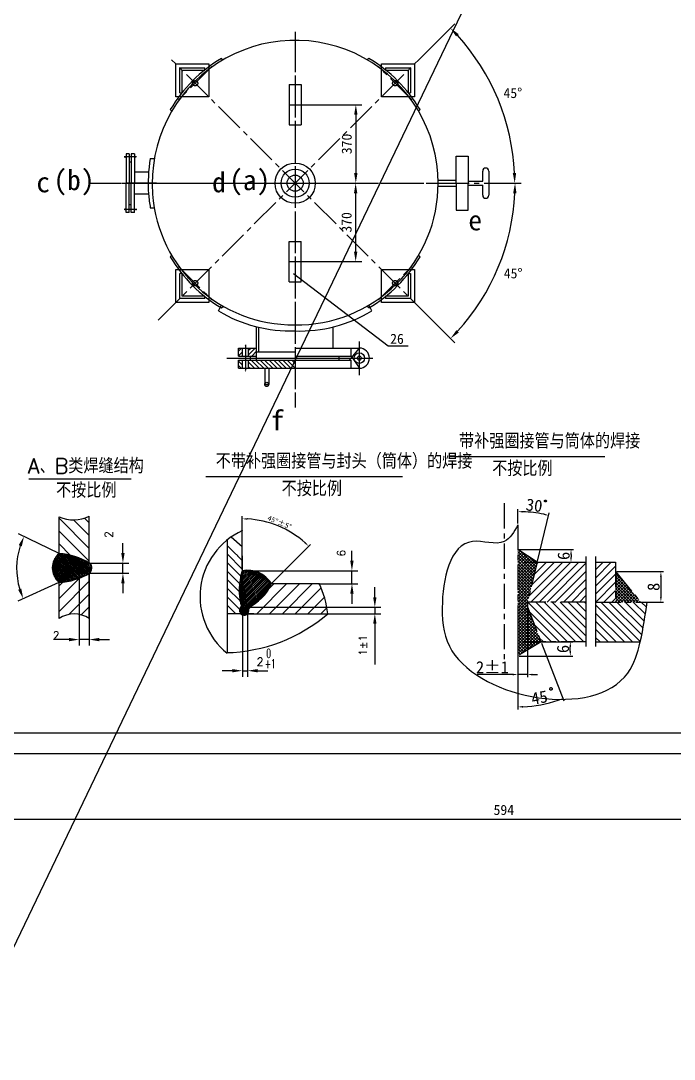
# Model space of a CAD drawing. Extents: x 8550 to 10310, y 662 to 1847.
# Drawn here: x 8917 to 9242, y 662 to 1178 of the extents above; entities that cross this region are included whole.
import ezdxf

# ---------------------------------------------------------------- set-up
doc = ezdxf.new("R2010")
doc.units = 0
doc.header["$LTSCALE"] = 10
doc.header["$MEASUREMENT"] = 0
for name, pattern in [('ACAD_ISO04W100', [30, 24, -3, 0, -3]), ('CENTER', [2, 1.25, -0.25, 0.25, -0.25]), ('CENTER2', [1.125, 0.75, -0.125, 0.125, -0.125]), ('CENTERX2', [101.6, 63.5, -12.7, 12.7, -12.7])]:
    doc.linetypes.add(name, pattern=pattern)
doc.layers.get('0').update_dxf_attribs({"color": 1, "linetype": 'CENTER'})
doc.layers.get('DEFPOINTS').update_dxf_attribs({"linetype": 'CONTINUOUS'})
for name, color, linetype in [('1', 2, 'CONTINUOUS'), ('2', 7, 'CONTINUOUS'), ('点划线', 7, 'ACAD_ISO04W100')]:
    doc.layers.add(name, color=color, linetype=linetype)
doc.layers.add('细直线', color=7, linetype='CONTINUOUS', lineweight=15)
doc.styles.add('HZ', font='txt', dxfattribs={"bigfont": 'hztxt'})
doc.dimstyles.new('ISO-25', dxfattribs={"dimtxt": 2.5, "dimasz": 2.5035, "dimexe": 1.25, "dimexo": 0.625, "dimtad": 1, "dimtxsty": 'Standard', "dimcen": -2.5105, "dimadec": 0, "dimazin": 0, "dimtfac": 1, "dimtix": 1, "dimtmove": 0, "dimatfit": 3, "dimfxl": 0, "dimarcsym": 0})
doc.dimstyles.new('LXPJT1', dxfattribs={"dimtxt": 4, "dimasz": 5, "dimexe": 3, "dimexo": 0.0625, "dimgap": 0.09, "dimtad": 1, "dimdec": 4, "dimzin": 0, "dimdsep": 46, "dimtxsty": 'HZ', "dimcen": 0.09, "dimadec": 0, "dimazin": 0, "dimtfac": 1, "dimtdec": 4, "dimtmove": 2, "dimatfit": 3, "dimfxl": 0, "dimtolj": 1, "dimtzin": 0, "dimarcsym": 0})
doc.dimstyles.new('STANDARD$0', dxfattribs={"dimscale": 2, "dimtxt": 2.5, "dimasz": 2.5, "dimexe": 1.5, "dimexo": 0, "dimgap": 1, "dimtad": 1, "dimdec": 4, "dimdsep": 46, "dimlunit": 6, "dimtxsty": 'Standard', "dimcen": 0, "dimadec": 0, "dimazin": 0, "dimtfac": 1, "dimtdec": 4, "dimtmove": 0, "dimatfit": 1, "dimfxl": 0, "dimtolj": 1, "dimtzin": 0, "dimarcsym": 0})
doc.dimstyles.new('STANDARD$2', dxfattribs={"dimscale": 2, "dimtxt": 2.5, "dimasz": 2.5, "dimexe": 1.5, "dimexo": 0, "dimtad": 2, "dimtih": 1, "dimtoh": 1, "dimdec": 4, "dimdsep": 46, "dimlunit": 6, "dimtxsty": 'Standard', "dimcen": 0, "dimadec": 4, "dimazin": 0, "dimtfac": 1, "dimtdec": 4, "dimtmove": 1, "dimatfit": 1, "dimfxl": 0, "dimtolj": 1, "dimtzin": 0, "dimarcsym": 0})
pattern_1 = [(45, (6203.0511, -3162.2323), (-0.44194174, 0.44194174), [])]
pattern_2 = [(135, (6203.0511, -3162.2323), (-0.44194174, -0.44194174), [])]
pattern_3 = [(135, (6217.22996, -3040.8671), (-0.44194174, -0.44194174), [])]
pattern_4 = [(45, (6217.22996, -3040.8671), (-0.44194174, 0.44194174), [])]
pattern_5 = [(45, (7371.7111, 618.8744), (-0.7543415, 0.7543415), [])]
pattern_6 = [(135, (7371.7111, 618.8744), (-0.7543415, -0.7543415), [])]

# ---------------------------------------------------------------- blocks, each defined once
blk = doc.blocks.new('*D55')
at = {"layer": '2', "color": 0, "lineweight": -2}
for p, q in [((8860.36, 814.02), (8860.36, 778.38)), ((9454.36, 814.02), (9454.36, 778.38)), ((8865.36, 781.38), (9449.36, 781.38))]:
    blk.add_line(p, q, dxfattribs=at)
at = {"layer": '2', "color": 0}
for points in [[(8865.36, 782.21), (8865.36, 780.55), (8860.36, 781.38)], [(9449.36, 782.21), (9449.36, 780.55), (9454.36, 781.38)]]:
    blk.add_solid(points, dxfattribs=at)
at = {"layer": 'DEFPOINTS', "color": 0}
for p in [(8860.36, 814.02), (9454.36, 814.02), (9454.36, 781.38)]:
    blk.add_point(p, dxfattribs=at)
at = {"layer": '2', "color": 0, "insert": (9157.36, 785.88), "char_height": 5, "attachment_point": 5}
blk.add_mtext('\\A1;594', dxfattribs=at)
blk = doc.blocks.new('*D67')
at = {"layer": '2', "color": 0, "lineweight": -2}
for p, q in [((9050.72, 1136.4), (9086.85, 1136.4)), ((9083.85, 1131.4), (9083.85, 1102.4)), ((9050.72, 1097.4), (9086.85, 1097.4))]:
    blk.add_line(p, q, dxfattribs=at)
at = {"layer": '2', "color": 0}
for points in [[(9083.01, 1131.4), (9084.68, 1131.4), (9083.85, 1136.4)], [(9083.01, 1102.4), (9084.68, 1102.4), (9083.85, 1097.4)]]:
    blk.add_solid(points, dxfattribs=at)
at = {"layer": 'DEFPOINTS', "color": 0}
for p in [(9050.72, 1136.4), (9050.72, 1097.4), (9083.85, 1097.4)]:
    blk.add_point(p, dxfattribs=at)
at = {"layer": '2', "color": 0, "insert": (9079.35, 1116.9), "char_height": 5, "attachment_point": 5, "rotation": 90}
blk.add_mtext('\\A1;370', dxfattribs=at)
blk = doc.blocks.new('*D68')
at = {"layer": '2', "color": 0, "lineweight": -2}
for p, q in [((9053.72, 1097.4), (9086.77, 1097.4)), ((9083.77, 1092.4), (9083.77, 1063.4)), ((9050.72, 1058.4), (9086.77, 1058.4))]:
    blk.add_line(p, q, dxfattribs=at)
at = {"layer": '2', "color": 0}
for points in [[(9082.93, 1092.4), (9084.6, 1092.4), (9083.77, 1097.4)], [(9082.93, 1063.4), (9084.6, 1063.4), (9083.77, 1058.4)]]:
    blk.add_solid(points, dxfattribs=at)
at = {"layer": 'DEFPOINTS', "color": 0}
for p in [(9053.72, 1097.4), (9050.72, 1058.4), (9083.77, 1058.4)]:
    blk.add_point(p, dxfattribs=at)
at = {"layer": '2', "color": 0, "insert": (9079.27, 1077.9), "char_height": 5, "attachment_point": 5, "rotation": 90}
blk.add_mtext('\\A1;370', dxfattribs=at)
blk = doc.blocks.new('*X48')
at = {"color": 0}
for p, q in [((677.63, 238.78), (667.63, 248.78)), ((678.7, 241.96), (671.88, 248.78)), ((677.36, 247.53), (676.12, 248.78)), ((673.39, 238.78), (666.64, 245.53)), ((669.15, 238.78), (666.5, 241.43))]:
    blk.add_line(p, q, dxfattribs=at)
blk = doc.blocks.new('*D72')
at = {"layer": '2', "color": 0, "lineweight": -2}
for p, q in [((8968.17, 913.56), (8968.17, 918.56)), ((8951.51, 908.56), (8971.17, 908.56)), ((8968.17, 903.56), (8968.17, 908.56)), ((8951.51, 903.56), (8971.17, 903.56)), ((8968.17, 898.56), (8968.17, 893.56))]:
    blk.add_line(p, q, dxfattribs=at)
at = {"layer": '2', "color": 0}
for points in [[(8967.33, 913.56), (8969, 913.56), (8968.17, 908.56)], [(8967.33, 898.56), (8969, 898.56), (8968.17, 903.56)]]:
    blk.add_solid(points, dxfattribs=at)
at = {"layer": 'DEFPOINTS', "color": 0}
for p in [(8951.45, 908.56), (8968.17, 908.56), (8951.45, 903.56)]:
    blk.add_point(p, dxfattribs=at)
at = {"layer": '2', "color": 0, "insert": (8961.12, 922.76), "char_height": 4, "attachment_point": 5, "rotation": 90, "style": 'HZ'}
blk.add_mtext('\\A1;2', dxfattribs=at)
blk = doc.blocks.new('*X47')
at = {"color": 0}
for p, q in [((684.25, 238.78), (694.25, 248.78)), ((686.22, 244.98), (690.01, 248.78)), ((688.5, 238.78), (698.5, 248.78)), ((692.74, 238.78), (697.95, 243.98)), ((696.98, 238.78), (698.55, 240.35))]:
    blk.add_line(p, q, dxfattribs=at)
blk = doc.blocks.new('*D73')
at = {"layer": '2', "color": 0, "lineweight": -2}
for p, q in [((8936.43, 913.43), (8916.35, 923.18)), ((8936.4, 898.98), (8915.94, 889.65))]:
    blk.add_line(p, q, dxfattribs=at)
blk.add_arc((8951.76, 905.98), 36.37, 161.9825, 196.6137, dxfattribs=at)
at = {"layer": '2', "color": 0}
for points in [[(8916.41, 917.54), (8917.95, 916.92), (8919.05, 921.86)], [(8917.69, 895.87), (8916.13, 895.29), (8918.67, 890.9)]]:
    blk.add_solid(points, dxfattribs=at)
at = {"layer": 'DEFPOINTS', "color": 0}
for p in [(8936.49, 913.4), (8946.45, 908.56), (8946.45, 903.56), (8915.72, 901.11), (8936.45, 899)]:
    blk.add_point(p, dxfattribs=at)
at = {"layer": '2', "color": 0, "insert": (8911.13, 907.94), "char_height": 4, "attachment_point": 5, "rotation": 87.2378, "style": 'HZ'}
blk.add_mtext('\\A1;60%%d%%P5%%d', dxfattribs=at)
blk = doc.blocks.new('*D74')
at = {"layer": '2', "color": 0, "lineweight": -2}
for p, q in [((8946.45, 903.5), (8946.45, 867.57)), ((8951.45, 903.5), (8951.45, 867.57)), ((8941.45, 870.57), (8933.61, 870.57)), ((8951.45, 870.57), (8946.45, 870.57)), ((8956.45, 870.57), (8961.45, 870.57))]:
    blk.add_line(p, q, dxfattribs=at)
at = {"layer": '2', "color": 0}
for points in [[(8941.45, 871.4), (8941.45, 869.73), (8946.45, 870.57)], [(8956.45, 871.4), (8956.45, 869.73), (8951.45, 870.57)]]:
    blk.add_solid(points, dxfattribs=at)
at = {"layer": 'DEFPOINTS', "color": 0}
for p in [(8946.45, 903.56), (8951.45, 903.56), (8946.45, 870.57)]:
    blk.add_point(p, dxfattribs=at)
at = {"layer": '2', "color": 0, "insert": (8935.03, 872.66), "char_height": 4, "attachment_point": 5, "style": 'HZ'}
blk.add_mtext('\\A1;2', dxfattribs=at)
blk = doc.blocks.new('*D75')
at = {"layer": '2', "color": 0, "lineweight": -2}
for p, q in [((9027.49, 884.96), (9027.49, 852.1)), ((9030.12, 884.96), (9030.12, 852.1)), ((9022.49, 855.1), (9017.49, 855.1)), ((9027.49, 855.1), (9030.12, 855.1)), ((9035.12, 855.1), (9040.12, 855.1))]:
    blk.add_line(p, q, dxfattribs=at)
at = {"layer": '2', "color": 0}
for points in [[(9022.49, 855.93), (9022.49, 854.27), (9027.49, 855.1)], [(9035.12, 855.93), (9035.12, 854.27), (9030.12, 855.1)]]:
    blk.add_solid(points, dxfattribs=at)
at = {"layer": 'DEFPOINTS', "color": 0}
for p in [(9027.49, 885.03), (9030.12, 885.03), (9030.12, 855.1)]:
    blk.add_point(p, dxfattribs=at)
at = {"layer": '2', "color": 0, "insert": (9036.29, 859.6), "char_height": 4, "attachment_point": 5, "style": 'HZ'}
blk.add_mtext('\\A1;2', dxfattribs=at)
blk = doc.blocks.new('*D76')
at = {"layer": '2', "color": 0, "lineweight": -2}
for p, q in [((9081.92, 909.72), (9081.92, 914.72)), ((9027.61, 904.72), (9084.92, 904.72)), ((9081.92, 898.33), (9081.92, 904.72)), ((9065.37, 898.33), (9084.92, 898.33)), ((9081.92, 893.33), (9081.92, 888.33))]:
    blk.add_line(p, q, dxfattribs=at)
at = {"layer": '2', "color": 0}
for points in [[(9081.09, 909.72), (9082.75, 909.72), (9081.92, 904.72)], [(9081.09, 893.33), (9082.75, 893.33), (9081.92, 898.33)]]:
    blk.add_solid(points, dxfattribs=at)
at = {"layer": 'DEFPOINTS', "color": 0}
for p in [(9027.54, 904.72), (9081.92, 904.72), (9065.3, 898.33)]:
    blk.add_point(p, dxfattribs=at)
at = {"layer": '2', "color": 0, "insert": (9076.6, 913.49), "char_height": 4, "attachment_point": 5, "rotation": 90, "style": 'HZ'}
blk.add_mtext('\\A1;6', dxfattribs=at)
blk = doc.blocks.new('*X50')
at = {"color": 0}
for p, q in [((486.53, -59.44), (483.86, -56.77)), ((488.86, -64.59), (483.86, -59.59)), ((488.86, -61.77), (487.31, -60.21)), ((488.35, -66.91), (483.86, -62.42)), ((487.94, -69.34), (483.86, -65.25)), ((487.83, -72.05), (483.86, -68.08)), ((488.12, -75.17), (483.86, -70.91)), ((487.97, -77.85), (483.86, -73.74)), ((486.69, -79.39), (483.86, -76.57))]:
    blk.add_line(p, q, dxfattribs=at)
blk = doc.blocks.new('*D77')
at = {"layer": '2', "color": 0, "lineweight": -2}
for p, q in [((9093.29, 891.61), (9093.29, 896.61)), ((9030.06, 886.61), (9096.29, 886.61)), ((9068.65, 883.41), (9096.29, 883.41)), ((9093.29, 886.61), (9093.29, 883.41)), ((9093.29, 878.41), (9093.29, 873.41))]:
    blk.add_line(p, q, dxfattribs=at)
at = {"layer": '2', "color": 0}
for points in [[(9092.46, 891.61), (9094.13, 891.61), (9093.29, 886.61)], [(9092.46, 878.41), (9094.13, 878.41), (9093.29, 883.41)]]:
    blk.add_solid(points, dxfattribs=at)
at = {"layer": 'DEFPOINTS', "color": 0}
for p in [(9030, 886.61), (9068.59, 883.41), (9093.29, 883.41)]:
    blk.add_point(p, dxfattribs=at)
at = {"layer": '2', "color": 0, "insert": (9087.4, 867.72), "char_height": 4, "attachment_point": 5, "rotation": 90, "style": 'HZ'}
blk.add_mtext('\\A1;1%%P1', dxfattribs=at)
blk = doc.blocks.new('*X49')
at = {"color": 0}
for p, q in [((737.58, 236.95), (747.58, 246.95)), ((741.59, 245.2), (743.34, 246.95)), ((741.82, 236.95), (751.82, 246.95)), ((746.07, 236.95), (756.07, 246.95)), ((750.31, 236.95), (758.89, 245.53)), ((754.55, 236.95), (760, 242.4)), ((734.88, 238.49), (736.28, 239.89)), ((758.79, 236.95), (760.81, 238.96))]:
    blk.add_line(p, q, dxfattribs=at)
blk = doc.blocks.new('*D78')
at = {"layer": '2', "color": 0, "lineweight": -2}
for p, q in [((9027.47, 905.46), (9027.46, 931.83)), ((9041.55, 897.96), (9061.33, 917.87))]:
    blk.add_line(p, q, dxfattribs=at)
blk.add_arc((9027.48, 883.8), 46.78, 48.2508, 86.9483, dxfattribs=at)
at = {"layer": '2', "color": 0}
for points in [[(9029.96, 930.1), (9029.98, 930.93), (9027.46, 930.58)], [(9058.91, 919), (9058.34, 918.4), (9060.45, 916.98)]]:
    blk.add_solid(points, dxfattribs=at)
at = {"layer": 'DEFPOINTS', "color": 0}
for p in [(9050.78, 924.37), (9027.47, 904.84), (9041.11, 897.52), (9027.48, 883.16), (9029.9, 886.23)]:
    blk.add_point(p, dxfattribs=at)
at = {"layer": '2', "color": 0, "insert": (9046.02, 928.78), "char_height": 2.5, "attachment_point": 5, "rotation": 337.5995}
blk.add_mtext('45%%d%%p5%%d', dxfattribs=at)
blk = doc.blocks.new('*D94')
at = {"layer": '2', "color": 0, "lineweight": -2}
for p, q in [((9115.07, 1158.75), (9132.95, 1176.63)), ((9160.05, 1097.4), (9165.77, 1097.4))]:
    blk.add_line(p, q, dxfattribs=at)
blk.add_arc((9053.72, 1097.4), 109.05, 2.6272, 42.3728, dxfattribs=at)
at = {"layer": '2', "color": 0}
for points in [[(9133.68, 1170.32), (9134.89, 1171.47), (9130.83, 1174.51)], [(9163.49, 1102.41), (9161.83, 1102.38), (9162.77, 1097.4)]]:
    blk.add_solid(points, dxfattribs=at)
at = {"layer": 'DEFPOINTS', "color": 0}
for p in [(9115.07, 1158.75), (9159.06, 1125.62), (8967.59, 1097.4), (9160.05, 1097.4), (8985.71, 1029.38)]:
    blk.add_point(p, dxfattribs=at)
at = {"layer": '2', "color": 0, "insert": (9161.84, 1142.18), "char_height": 5, "attachment_point": 5}
blk.add_mtext('\\A1;45%%d', dxfattribs=at)
blk = doc.blocks.new('*D95')
at = {"layer": '2', "color": 0, "lineweight": -2}
for p, q in [((9160.05, 1097.4), (9165.93, 1097.4)), ((9121.73, 1029.38), (9133.06, 1018.05))]:
    blk.add_line(p, q, dxfattribs=at)
blk.add_arc((9053.72, 1097.4), 109.21, 317.6235, 357.3765, dxfattribs=at)
at = {"layer": '2', "color": 0}
for points in [[(9161.98, 1092.42), (9163.65, 1092.38), (9162.93, 1097.4)], [(9135, 1023.21), (9133.79, 1024.37), (9130.94, 1020.18)]]:
    blk.add_solid(points, dxfattribs=at)
at = {"layer": 'DEFPOINTS', "color": 0}
for p in [(8992.37, 1158.75), (8967.59, 1097.4), (9160.05, 1097.4), (9148.3, 1042.79), (9121.73, 1029.38)]:
    blk.add_point(p, dxfattribs=at)
at = {"layer": '2', "color": 0, "insert": (9161.99, 1052.55), "char_height": 5, "attachment_point": 5}
blk.add_mtext('\\A1;45%%d', dxfattribs=at)
blk = doc.blocks.new('*D196')
at = {"layer": 'DEFPOINTS', "color": 0}
for p in [(9174.57, 933.32), (9164.31, 927.58), (9173.95, 909), (9169.14, 889.21), (9164.31, 860.5)]:
    blk.add_point(p, dxfattribs=at)
at = {"layer": '细直线', "color": 0, "lineweight": -2}
for p, q in [((9164.31, 928.2), (9164.31, 935.39)), ((9174.1, 909.61), (9179.91, 933.52))]:
    blk.add_line(p, q, dxfattribs=at)
blk.add_arc((9164.31, 869.34), 64.8, 78.5462, 87.7863, dxfattribs=at)
at = {"layer": '细直线', "color": 0}
for points in [[(9166.8, 933.68), (9166.82, 934.51), (9164.31, 934.14)], [(9177.27, 933.26), (9177.09, 932.44), (9179.62, 932.31)]]:
    blk.add_solid(points, dxfattribs=at)
at = {"layer": '细直线', "color": 0, "insert": (9172.45, 937.28), "char_height": 6, "attachment_point": 5, "rotation": 353.1662}
blk.add_mtext('30', dxfattribs=at)
blk = doc.blocks.new('*D197')
at = {"layer": 'DEFPOINTS', "color": 0}
for p in [(9164.31, 915.31), (9167.51, 909), (9190.73, 909)]:
    blk.add_point(p, dxfattribs=at)
at = {"layer": '细直线', "color": 0, "lineweight": -2}
for p, q in [((9164.93, 915.31), (9191.98, 915.31)), ((9168.13, 909), (9191.98, 909)), ((9190.73, 912.81), (9190.73, 911.5))]:
    blk.add_line(p, q, dxfattribs=at)
at = {"layer": '细直线', "color": 0}
for points in [[(9190.31, 912.81), (9191.15, 912.81), (9190.73, 915.31)], [(9190.31, 911.5), (9191.15, 911.5), (9190.73, 909)]]:
    blk.add_solid(points, dxfattribs=at)
at = {"layer": '细直线', "color": 0, "insert": (9187.1, 912.16), "char_height": 6, "attachment_point": 5, "rotation": 90}
blk.add_mtext('6', dxfattribs=at)
blk = doc.blocks.new('*D198')
at = {"layer": 'DEFPOINTS', "color": 0}
for p in [(9167.11, 869.43), (9190.38, 869.43), (9164.31, 862.38)]:
    blk.add_point(p, dxfattribs=at)
at = {"layer": '细直线', "color": 0, "lineweight": -2}
for p, q in [((9167.74, 869.43), (9191.63, 869.43)), ((9164.93, 862.38), (9191.63, 862.38)), ((9190.38, 864.88), (9190.38, 866.93))]:
    blk.add_line(p, q, dxfattribs=at)
at = {"layer": '细直线', "color": 0}
for points in [[(9189.96, 866.93), (9190.8, 866.93), (9190.38, 869.43)], [(9189.96, 864.88), (9190.8, 864.88), (9190.38, 862.38)]]:
    blk.add_solid(points, dxfattribs=at)
at = {"layer": '细直线', "color": 0, "insert": (9186.76, 865.9), "char_height": 6, "attachment_point": 5, "rotation": 90}
blk.add_mtext('6', dxfattribs=at)
blk = doc.blocks.new('*D199')
at = {"layer": 'DEFPOINTS', "color": 0}
for p in [(9164.31, 927.58), (9169.07, 886.91), (9175.84, 869.43), (9164.31, 860.5), (9171.93, 837.59)]:
    blk.add_point(p, dxfattribs=at)
at = {"layer": '细直线', "color": 0, "lineweight": -2}
for p, q in [((9176.06, 868.85), (9187.18, 840.14)), ((9164.31, 859.88), (9164.31, 835.87))]:
    blk.add_line(p, q, dxfattribs=at)
blk.add_arc((9164.31, 899.22), 62.1, 272.3099, 288.849, dxfattribs=at)
at = {"layer": '细直线', "color": 0}
for points in [[(9184.23, 840.84), (9184.51, 840.05), (9186.72, 841.3)], [(9166.82, 836.75), (9166.8, 837.58), (9164.31, 837.12)]]:
    blk.add_solid(points, dxfattribs=at)
at = {"layer": '细直线', "color": 0, "insert": (9175.04, 841.74), "char_height": 6, "attachment_point": 5, "rotation": 10.5794}
blk.add_mtext('45', dxfattribs=at)
blk = doc.blocks.new('*D200')
at = {"layer": 'DEFPOINTS', "color": 0}
for p in [(9164.31, 886.91), (9169.07, 886.91), (9164.31, 853.19)]:
    blk.add_point(p, dxfattribs=at)
at = {"layer": '细直线', "color": 0, "lineweight": -2}
for p, q in [((9164.31, 886.29), (9164.31, 851.94)), ((9169.07, 886.29), (9169.07, 851.94)), ((9161.8, 853.19), (9144.05, 853.19)), ((9169.07, 853.19), (9164.31, 853.19)), ((9171.57, 853.19), (9174.08, 853.19))]:
    blk.add_line(p, q, dxfattribs=at)
at = {"layer": '细直线', "color": 0}
for points in [[(9161.8, 853.61), (9161.8, 852.77), (9164.31, 853.19)], [(9171.57, 853.61), (9171.57, 852.77), (9169.07, 853.19)]]:
    blk.add_solid(points, dxfattribs=at)
at = {"layer": '细直线', "color": 0, "insert": (9151.68, 856.81), "char_height": 6, "attachment_point": 5}
blk.add_mtext('2±1', dxfattribs=at)
blk = doc.blocks.new('*D201')
at = {"layer": 'DEFPOINTS', "color": 0}
for p in [(9212.88, 904.34), (9225.32, 889.21), (9235.37, 889.21)]:
    blk.add_point(p, dxfattribs=at)
at = {"layer": '细直线', "color": 0, "lineweight": -2}
for p, q in [((9213.5, 904.34), (9236.62, 904.34)), ((9235.37, 901.84), (9235.37, 891.72)), ((9225.95, 889.21), (9236.62, 889.21))]:
    blk.add_line(p, q, dxfattribs=at)
at = {"layer": '细直线', "color": 0}
for points in [[(9234.95, 901.84), (9235.78, 901.84), (9235.37, 904.34)], [(9234.95, 891.72), (9235.78, 891.72), (9235.37, 889.21)]]:
    blk.add_solid(points, dxfattribs=at)
at = {"layer": '细直线', "color": 0, "insert": (9231.74, 896.78), "char_height": 6, "attachment_point": 5, "rotation": 90}
blk.add_mtext('8', dxfattribs=at)

msp = doc.modelspace()

# ---------------------------------------------------------------- hatches: boundary and pattern name
h = msp.add_hatch()
h.set_pattern_fill('ANSI31', color=256, scale=0.5, angle=90, style=0)
h.set_pattern_definition([(225, (8180.1014, 3039.8317), (-1.122532, 1.122532), [])])
h.paths.add_polyline_path([(9025.59418, 1011.43889), (9027.59418, 1011.43889), (9027.59418, 1015.43889), (9025.59418, 1015.43889)])
h.paths.add_polyline_path([(9034.59418, 1011.43889), (9034.59418, 1015.43889), (9030.59418, 1015.43889), (9030.59418, 1011.43889)])
h = msp.add_hatch()
h.set_pattern_fill('ANSI31', color=256, scale=0.5, style=0)
h.set_pattern_definition([(315, (8180.1014, 3039.8317), (-1.122532, -1.122532), [])])
h.paths.add_polyline_path([(9027.59418, 1005.43889), (9025.59418, 1005.43889), (9025.59418, 1009.43889), (9027.59418, 1009.43889)])
h.paths.add_polyline_path([(9053.59418, 1005.43889), (9030.59418, 1005.43889), (9030.59418, 1009.43889), (9053.59418, 1009.43889)])
h = msp.add_hatch()
h.set_pattern_fill('ANSI31', color=0, scale=0.336, style=0)
h.set_pattern_definition(pattern_5)
h.paths.add_polyline_path([(9164.30807, 862.37843), (9175.83782, 869.42919), (9169.07092, 886.91248), (9169.14068, 889.21403), (9173.95182, 908.99887), (9164.30807, 915.31115)])
h = msp.add_hatch()
h.set_pattern_fill('ANSI31', color=0, scale=0.336, angle=90, style=0)
h.set_pattern_definition(pattern_6)
h.paths.add_polyline_path([(9164.30807, 862.37843), (9175.83782, 869.42919), (9169.07092, 886.91248), (9169.14068, 889.21403), (9173.95182, 908.99887), (9164.30807, 915.31115)])
h = msp.add_hatch()
h.set_pattern_fill('ANSI31', color=0, scale=0.336, style=0)
h.set_pattern_definition(pattern_5)
h.paths.add_polyline_path([(9212.87555, 904.34379), (9212.87555, 889.21403), (9225.32459, 889.21403)])
h = msp.add_hatch()
h.set_pattern_fill('ANSI31', color=0, scale=0.336, angle=90, style=0)
h.set_pattern_definition(pattern_6)
h.paths.add_polyline_path([(9212.87555, 889.21403), (9225.32459, 889.21403), (9212.87555, 904.34379)])
at = {"layer": '2'}
h = msp.add_hatch(dxfattribs=at)
h.set_pattern_fill('ANSI31', color=256, scale=5, style=0)
h.set_pattern_definition(pattern_1)
edge = h.paths.add_edge_path()
edge.add_line((8946.45232, 908.55811), (8936.48577, 913.39781))
edge.add_arc((8942.37904, 906.20726), 9.29702, 129.3375531, 230.6624469)
edge.add_line((8946.45232, 903.55811), (8936.45232, 899.00147))
edge.add_line((8946.45232, 903.55811), (8951.45232, 903.55811))
edge.add_line((8946.45232, 908.55811), (8951.45232, 908.55811))
edge.add_arc((8949.03275, 906.23096), 3.71546, 313.9962528, 397.2122377)
h = msp.add_hatch(dxfattribs=at)
h.set_pattern_fill('ANSI31', color=256, scale=5, angle=90, style=0)
h.set_pattern_definition(pattern_2)
edge = h.paths.add_edge_path()
edge.add_line((8946.45232, 908.55811), (8936.48577, 913.39781))
edge.add_arc((8942.37904, 906.20726), 9.29702, 129.3375531, 230.6624469)
edge.add_line((8946.45232, 903.55811), (8936.45232, 899.00147))
edge.add_line((8946.45232, 903.55811), (8951.45232, 903.55811))
edge.add_line((8946.45232, 908.55811), (8951.45232, 908.55811))
edge.add_arc((8949.03275, 906.23096), 3.71546, 313.9962528, 397.2122377)
h = msp.add_hatch(dxfattribs=at)
h.set_pattern_fill('ANSI31', color=256, scale=5, angle=90, style=0)
h.set_pattern_definition(pattern_2)
edge = h.paths.add_edge_path()
edge.add_arc((8933.34615, 878.02624), 35.51064, 59.0412727, 84.9276676)
edge.add_line((8946.45232, 908.55811), (8936.48577, 913.39781))
edge.add_line((8946.45232, 908.55811), (8951.45232, 908.55811))
h = msp.add_hatch(dxfattribs=at)
h.set_pattern_fill('ANSI31', color=256, scale=5, style=0)
h.set_pattern_definition(pattern_1)
edge = h.paths.add_edge_path()
edge.add_arc((8933.34615, 878.02624), 35.51064, 59.0412727, 84.9276676)
edge.add_line((8946.45232, 908.55811), (8936.48577, 913.39781))
edge.add_line((8946.45232, 908.55811), (8951.45232, 908.55811))
h = msp.add_hatch(dxfattribs=at)
h.set_pattern_fill('ANSI31', color=256, scale=0.896, style=0)
h.set_pattern_definition([(45, (7371.711, 618.8744), (-2.0115774, 2.0115774), [])])
h.paths.add_polyline_path([(9198.16854, 889.21403), (9198.16854, 908.99887), (9173.95182, 908.99887), (9169.14068, 889.21403)])
h.paths.add_polyline_path([(9212.87555, 908.99887), (9202.90168, 908.99887), (9202.90168, 889.21403), (9212.87555, 889.21403)])
h = msp.add_hatch(dxfattribs=at)
h.set_pattern_fill('ANSI31', color=256, scale=5, style=0)
h.set_pattern_definition(pattern_1)
edge = h.paths.add_edge_path()
edge.add_arc((8935.08581, 931.14672), 32.1605, 272.4948839, 300.9249126)
edge.add_line((8946.45232, 903.55811), (8936.45232, 899.00147))
edge.add_line((8946.45232, 903.55811), (8951.45232, 903.55811))
h = msp.add_hatch(dxfattribs=at)
h.set_pattern_fill('ANSI31', color=256, scale=5, angle=90, style=0)
h.set_pattern_definition(pattern_2)
edge = h.paths.add_edge_path()
edge.add_line((8946.45232, 903.55811), (8936.45232, 899.00147))
edge.add_arc((8935.08581, 931.14672), 32.1605, 272.4948839, 300.9249126)
edge.add_line((8946.45232, 903.55811), (8951.45232, 903.55811))
h = msp.add_hatch(dxfattribs=at)
h.set_pattern_fill('ANSI31', color=256, scale=5, style=0)
h.set_pattern_definition(pattern_4)
edge = h.paths.add_edge_path()
edge.add_line((9027.47156, 904.83839), (9027.47711, 883.16457))
edge.add_arc((9057.82434, 895.07329), 31.90391, 162.2730223, 195.3383807)
h = msp.add_hatch(dxfattribs=at)
h.set_pattern_fill('ANSI31', color=256, scale=5, angle=90, style=0)
h.set_pattern_definition(pattern_3)
edge = h.paths.add_edge_path()
edge.add_line((9027.47156, 904.83839), (9027.47711, 883.16457))
edge.add_arc((9057.82434, 895.07329), 31.90391, 162.2730223, 195.3383807)
h = msp.add_hatch(dxfattribs=at)
h.set_pattern_fill('ANSI31', color=256, scale=5, angle=90, style=0)
h.set_pattern_definition(pattern_3)
edge = h.paths.add_edge_path()
edge.add_line((9027.47156, 904.83839), (9027.47711, 883.16457))
edge.add_arc((9028.63141, 885.15107), 2.54793, 132.6655704, 252.0287031)
h = msp.add_hatch(dxfattribs=at)
h.set_pattern_fill('ANSI31', color=256, scale=5, style=0)
h.set_pattern_definition(pattern_4)
edge = h.paths.add_edge_path()
edge.add_line((9027.47156, 904.83839), (9027.47711, 883.16457))
edge.add_arc((9028.63141, 885.15107), 2.54793, 132.6655704, 252.0287031)
h = msp.add_hatch(dxfattribs=at)
h.set_pattern_fill('ANSI31', color=256, scale=5, angle=90, style=0)
h.set_pattern_definition(pattern_3)
edge = h.paths.add_edge_path()
edge.add_arc((9030.09313, 891.08808), 13.95481, 31.7871222, 100.9796757)
edge.add_line((9029.8959, 886.23203), (9041.91661, 898.39157))
edge.add_line((9027.47156, 904.83839), (9027.47711, 883.16457))
edge.add_line((9027.47711, 886.5006), (9030.02758, 886.5006))
edge.add_arc((9028.38497, 884.97181), 2.31112, 245.9237545, 400.9815098)
h = msp.add_hatch(dxfattribs=at)
h.set_pattern_fill('ANSI31', color=256, scale=5, style=0)
h.set_pattern_definition(pattern_4)
edge = h.paths.add_edge_path()
edge.add_arc((9030.09313, 891.08808), 13.95481, 31.7871222, 100.9796757)
edge.add_line((9027.47156, 904.83839), (9027.47711, 883.16457))
edge.add_arc((9028.38497, 884.97181), 2.31112, 245.9237545, 400.9815098)
edge.add_line((9029.8959, 886.23203), (9041.91661, 898.39157))
h = msp.add_hatch(dxfattribs=at)
h.set_pattern_fill('ANSI31', color=256, scale=5, style=0)
h.set_pattern_definition(pattern_4)
edge = h.paths.add_edge_path()
edge.add_arc((9021.82265, 906.62522), 21.73295, 292.0891709, 337.8721693)
edge.add_line((9029.8959, 886.23203), (9041.91661, 898.39157))
h = msp.add_hatch(dxfattribs=at)
h.set_pattern_fill('ANSI31', color=256, scale=5, angle=90, style=0)
h.set_pattern_definition(pattern_3)
edge = h.paths.add_edge_path()
edge.add_arc((9021.82265, 906.62522), 21.73295, 292.0891709, 337.8721693)
edge.add_line((9029.8959, 886.23203), (9041.91661, 898.39157))
h = msp.add_hatch(dxfattribs=at)
h.set_pattern_fill('ANSI31', color=256, scale=0.896, angle=90, style=0)
h.set_pattern_definition([(135, (7371.711, 618.8744), (-2.0115774, -2.0115774), [])])
h.paths.add_polyline_path([(9198.16854, 869.42919), (9198.16854, 889.21403), (9169.14068, 889.21403), (9169.07092, 886.91248), (9175.83782, 869.42919)])
edge = h.paths.add_edge_path()
edge.add_spline(control_points=[(9225.11713, 869.42919), (9226.68625, 876.08006), (9227.6201, 882.64705), (9228.55395, 889.21403)], knot_values=[295.615482088, 295.615482088, 295.615482088, 295.615482088, 326.992237028, 326.992237028, 326.992237028, 326.992237028], degree=3, periodic=0)
edge.add_line((9228.55395, 889.21403), (9202.90168, 889.21403))
edge.add_line((9202.90168, 889.21403), (9202.90168, 869.42919))
edge.add_line((9202.90168, 869.42919), (9225.11713, 869.42919))

# ---------------------------------------------------------------- linework, layer by layer
at = {"linetype": 'CENTER2', "ltscale": 2}
for p, q in [((9053.72037, 1172.56206), (9053.72037, 985.91043)), ((9053.72037, 1168.39651), (9053.72037, 989.10093)), ((8985.70579, 1029.38193), (9115.07211, 1158.74825)), ((9121.73494, 1029.38193), (8992.36862, 1158.74825)), ((9012.29612, 1155.32076), (8995.79612, 1138.82076)), ((8996.3819, 1154.73497), (9008.8819, 1154.73497)), ((8996.3819, 1142.23497), (8996.3819, 1154.73497)), ((8997.5819, 1153.53497), (9008.8819, 1153.53497)), ((8997.5819, 1142.23497), (8997.5819, 1153.53497)), ((9008.8819, 1153.53497), (9008.8819, 1154.73497)), ((9010.8819, 1155.26589), (9010.8819, 1140.23497)), ((9111.64462, 1138.82076), (9095.14462, 1155.32076)), ((9096.55883, 1140.23497), (9096.55883, 1155.26589)), ((9098.55883, 1154.73497), (9111.05883, 1154.73497)), ((9098.55883, 1153.53497), (9109.85883, 1153.53497)), ((9109.85883, 1153.53497), (9109.85883, 1142.23497)), ((9111.05883, 1154.73497), (9111.05883, 1142.23497)), ((9109.85883, 1142.23497), (9111.05883, 1142.23497)), ((9010.8819, 1140.23497), (8995.85098, 1140.23497)), ((9111.58975, 1140.23497), (9096.55883, 1140.23497)), ((8974.92951, 1110.44651), (8968.82662, 1110.44651)), ((8952.22866, 1097.39651), (9086.67722, 1097.39651)), ((8967.59299, 1097.39651), (9160.05048, 1097.39651)), ((8984.79291, 1097.39651), (8967.88425, 1097.39651)), ((8969.80311, 1097.39651), (8993.13763, 1097.39651)), ((8983.72037, 1097.39651), (9123.72037, 1097.39651)), ((9121.72112, 1097.39651), (9133.72112, 1097.39651)), ((8975.05712, 1084.34651), (8968.82662, 1084.34651)), ((8995.79612, 1055.97226), (9012.29612, 1039.47226)), ((8995.85098, 1054.55804), (9010.8819, 1054.55804)), ((9010.8819, 1054.55804), (9010.8819, 1039.52712)), ((9095.14462, 1039.47226), (9111.64462, 1055.97226)), ((9096.55883, 1039.52712), (9096.55883, 1054.55804)), ((9096.55883, 1054.55804), (9111.58975, 1054.55804)), ((8996.3819, 1040.05804), (8996.3819, 1052.55804)), ((8997.5819, 1052.55804), (8996.3819, 1052.55804)), ((8997.5819, 1041.25804), (8997.5819, 1052.55804)), ((9109.85883, 1052.55804), (9109.85883, 1041.25804)), ((9111.05883, 1052.55804), (9111.05883, 1040.05804)), ((9008.8819, 1040.05804), (8996.3819, 1040.05804)), ((9008.8819, 1041.25804), (8997.5819, 1041.25804)), ((9008.8819, 1040.05804), (9008.8819, 1041.25804)), ((9109.85883, 1041.25804), (9098.55883, 1041.25804)), ((9098.55883, 1041.25804), (9098.55883, 1040.05804)), ((9111.05883, 1040.05804), (9098.55883, 1040.05804)), ((9017.15326, 1035.37356), (9017.8839, 1036.1042)), ((9090.28748, 1035.37356), (9089.55684, 1036.1042))]:
    msp.add_line(p, q, dxfattribs=at)
for p, q in [((9028.82291, 1016.95981), (9029.28704, 1016.60078)), ((9029.28704, 1016.94485), (9028.88279, 1016.52598)), ((9029.09418, 1017.08829), (9029.09418, 1003.63941)), ((9031.59418, 1009.43889), (9031.59418, 1011.43889)), ((9028.82291, 1003.91796), (9029.28704, 1004.277)), ((9029.28704, 1003.93292), (9028.88279, 1004.35179)), ((9164.30807, 927.57826), (9164.30807, 860.5046)), ((9173.95182, 908.99887), (9164.30807, 915.31115)), ((9173.95182, 908.99887), (9169.14068, 889.21403)), ((9169.14068, 889.21403), (9169.07092, 886.91248)), ((9198.16854, 869.42919), (9167.11266, 869.42919)), ((9135.69243, 859.80855), (9135.69243, 859.80855))]:
    msp.add_line(p, q)
at = {"color": 2, "linetype": 'CENTERX2'}
for p, q in [((9085.59418, 1002.02605), (9085.59418, 1018.69602)), ((9019.76104, 1010.43889), (9092.26789, 1010.43889))]:
    msp.add_line(p, q, dxfattribs=at)
at = {"color": 0}
for p, q in [((9157.58807, 938.28595), (9157.58807, 860.5046)), ((9167.50832, 908.99887), (9198.16854, 908.99887)), ((9202.90168, 908.99887), (9212.87555, 908.99887)), ((9212.87555, 908.99887), (9212.87555, 889.21403)), ((9212.87555, 904.34379), (9225.32459, 889.21403)), ((9198.16854, 889.21403), (9169.14068, 889.21403)), ((9202.90168, 889.21403), (9228.55395, 889.21403)), ((9169.07092, 886.91248), (9175.83782, 869.42919)), ((9175.83782, 869.42919), (9164.30807, 862.37843))]:
    msp.add_line(p, q, dxfattribs=at)
at = {"linetype": 'CENTER2', "ltscale": 2}
for centre in [(9004.04612, 1147.07076), (9103.39462, 1147.07076), (9004.04612, 1047.72226), (9103.39462, 1047.72226)]:
    msp.add_circle(centre, 1.3, dxfattribs=at)
for centre, radius in [((9178.0385, 939.40927), 0.44771), ((9180.75973, 846.07554), 0.63564)]:
    msp.add_circle(centre, radius)
at = {"layer": '1'}
msp.add_line((8860.36351, 814.02353), (9454.36351, 814.02353), dxfattribs=at)
at = {"layer": '2'}
for p, q in [((8887.20589, 661.99873), (9455.12171, 1846.64767)), ((8994.3819, 1156.73497), (9010.8819, 1156.73497)), ((8994.3819, 1140.23497), (8994.3819, 1156.73497)), ((9010.8819, 1156.73497), (9010.8819, 1155.26589)), ((9017.15326, 1159.41946), (9017.8839, 1158.68882)), ((9090.28748, 1159.41946), (9089.55684, 1158.68882)), ((9096.55883, 1155.26589), (9096.55883, 1156.73497)), ((9096.55883, 1156.73497), (9113.05883, 1156.73497)), ((9113.05883, 1156.73497), (9113.05883, 1140.23497)), ((9098.55883, 1154.73497), (9098.55883, 1153.53497)), ((9050.72037, 1146.39651), (9056.72037, 1146.39651)), ((9050.72037, 1146.39651), (9050.72037, 1126.39651)), ((9056.72037, 1146.39651), (9056.72037, 1126.39651)), ((8996.3819, 1142.23497), (8997.5819, 1142.23497)), ((8995.85098, 1140.23497), (8994.3819, 1140.23497)), ((9113.05883, 1140.23497), (9111.58975, 1140.23497)), ((8991.69742, 1133.96362), (8992.42806, 1133.23298)), ((9115.74332, 1133.96362), (9115.01268, 1133.23298)), ((9050.72037, 1126.39651), (9056.72037, 1126.39651)), ((8969.00824, 1110.63211), (8969.50721, 1110.21665)), ((8969.37687, 1110.71696), (8969.01783, 1110.21474)), ((8969.72037, 1111.94651), (8969.72037, 1097.39651)), ((8971.32037, 1111.94651), (8969.72037, 1111.94651)), ((8971.32037, 1111.94651), (8971.32037, 1097.39651)), ((8973.92037, 1111.94651), (8972.32037, 1111.94651)), ((8972.32037, 1111.94651), (8972.32037, 1097.39651)), ((8973.92037, 1111.94651), (8973.92037, 1097.39651)), ((8974.58954, 1110.32017), (8974.24486, 1110.62151)), ((8974.38848, 1110.21973), (8974.44593, 1110.72195)), ((8981.76383, 1109.69513), (8983.79366, 1109.69513)), ((9133.72112, 1102.39651), (9133.72112, 1110.83377)), ((9133.72112, 1110.83377), (9139.72112, 1110.83377)), ((9139.72112, 1110.83377), (9139.72112, 1097.39651)), ((8971.32037, 1108.03365), (8972.32037, 1108.03365)), ((8980.92037, 1102.79651), (8973.92037, 1102.79651)), ((9133.72112, 1097.39651), (9133.72112, 1102.39651)), ((9146.89209, 1098.39651), (9146.89209, 1103.39651)), ((9149.89209, 1103.39651), (9149.89209, 1091.39651)), ((8969.72037, 1082.84651), (8969.72037, 1097.39651)), ((8971.32037, 1082.84651), (8971.32037, 1097.39651)), ((8972.32037, 1082.84651), (8972.32037, 1097.39651)), ((8973.92037, 1082.84651), (8973.92037, 1097.39651)), ((9124.70452, 1098.89651), (9133.72112, 1098.89651)), ((9124.70452, 1095.89651), (9133.72112, 1095.89651)), ((9133.72112, 1097.39651), (9133.72112, 1083.95924)), ((9139.72112, 1098.39651), (9146.89209, 1098.39651)), ((9139.72112, 1083.95924), (9139.72112, 1097.39651)), ((9139.72112, 1096.39651), (9146.89209, 1096.39651)), ((9146.89209, 1091.39651), (9146.89209, 1096.39651)), ((8980.92037, 1091.99651), (8973.92037, 1091.99651)), ((8969.00824, 1084.16091), (8969.50721, 1084.57636)), ((8969.37687, 1084.07605), (8969.01783, 1084.57828)), ((8971.32037, 1086.75937), (8972.32037, 1086.75937)), ((8974.75717, 1084.47783), (8974.41249, 1084.1765)), ((8974.58483, 1084.49218), (8974.64228, 1083.98996)), ((8981.76383, 1085.09788), (8983.79366, 1085.09788)), ((9133.72112, 1083.95924), (9139.72112, 1083.95924)), ((8971.32037, 1082.84651), (8969.72037, 1082.84651)), ((8973.92037, 1082.84651), (8972.32037, 1082.84651)), ((9050.72037, 1068.39651), (9056.72037, 1068.39651)), ((9050.72037, 1048.39651), (9050.72037, 1068.39651)), ((9056.72037, 1048.39651), (9056.72037, 1068.39651)), ((8991.69742, 1060.8294), (8992.42806, 1061.56004)), ((9115.74332, 1060.8294), (9115.01268, 1061.56004)), ((8994.3819, 1038.05804), (8994.3819, 1054.55804)), ((8994.3819, 1054.55804), (8995.85098, 1054.55804)), ((9111.58975, 1054.55804), (9113.05883, 1054.55804)), ((9113.05883, 1054.55804), (9113.05883, 1038.05804)), ((9050.72037, 1048.39651), (9056.72037, 1048.39651)), ((9052.90075, 1052.57149), (9099.90075, 1016.57149)), ((9109.85883, 1052.55804), (9111.05883, 1052.55804)), ((9010.8819, 1038.05804), (8994.3819, 1038.05804)), ((9010.8819, 1039.52712), (9010.8819, 1038.05804)), ((9096.55883, 1038.05804), (9096.55883, 1039.52712)), ((9113.05883, 1038.05804), (9096.55883, 1038.05804)), ((9015.72037, 1033.89848), (9017.00562, 1036.62622)), ((9091.72037, 1033.89848), (9090.43511, 1036.62622)), ((9034.59418, 1009.43889), (9034.59418, 1026.03439)), ((9035.59418, 1013.43889), (9035.59418, 1025.79036)), ((9072.59418, 1015.43889), (9072.59418, 1025.9702)), ((9025.59418, 1011.43889), (9025.59418, 1015.43889)), ((9025.59418, 1015.43889), (9034.59418, 1015.43889)), ((9027.59418, 1011.43889), (9027.59418, 1015.43889)), ((9030.59418, 1011.43889), (9030.59418, 1015.43889)), ((9053.59418, 1013.43889), (9034.59418, 1013.43889)), ((9053.59418, 1015.43889), (9085.59418, 1015.43889)), ((9080.6952, 1009.43889), (9085.59418, 1015.43889)), ((9081.59418, 1011.43889), (9081.59418, 1015.43889)), ((9099.90075, 1016.57149), (9109.90075, 1016.57149)), ((9025.59418, 1011.43889), (9034.59418, 1011.43889)), ((9025.59418, 1005.43889), (9025.59418, 1009.43889)), ((9025.59418, 1009.43889), (9081.59418, 1009.43889)), ((9027.59418, 1005.43889), (9027.59418, 1009.43889)), ((9030.59418, 1005.43889), (9030.59418, 1009.43889)), ((9053.59418, 1011.43889), (9081.59418, 1011.43889)), ((9075.59418, 1009.43889), (9075.59418, 1011.43889)), ((9081.59418, 1011.43889), (9085.59418, 1005.43889)), ((9081.59418, 1005.43889), (9081.59418, 1009.43889)), ((9025.59418, 1005.43889), (9085.59418, 1005.43889)), ((9038.59418, 1005.43889), (9038.59418, 997.43889)), ((9040.59418, 1005.43889), (9040.59418, 997.43889)), ((9038.59418, 997.43889), (9040.59418, 997.43889)), ((9130.27655, 961.6344), (9207.54522, 961.6344)), ((8921.40512, 950.5338), (8972.21301, 950.5338)), ((9009.42995, 951.65442), (9107, 951.65442)), ((8936.45232, 913.37027), (8936.45232, 931.56077)), ((8951.45232, 908.55811), (8951.45232, 931.93922)), ((9019.97711, 920.08626), (9019.97711, 863.81385)), ((9027.43585, 916.73946), (9021.91386, 921.53373)), ((9023.61695, 913.69294), (9025.16557, 912.16054)), ((8946.45232, 908.55811), (8936.48577, 913.39781)), ((8946.45232, 908.55811), (8951.45232, 908.55811)), ((9027.47711, 912.17789), (9027.47711, 904.86966)), ((8946.45232, 903.55811), (8936.45232, 899.00147)), ((8946.45232, 903.55811), (8951.45232, 903.55811)), ((8951.45232, 881.02042), (8951.45232, 903.55811)), ((9027.47156, 904.83839), (9027.47711, 883.16457)), ((8936.45232, 881.02042), (8936.45232, 899.00147)), ((9029.8959, 886.23203), (9041.91661, 898.39157)), ((9041.93554, 898.39157), (9065.6624, 898.39157)), ((9033.23031, 883.40967), (9019.97711, 883.40967)), ((9027.47711, 886.5006), (9030.02758, 886.5006)), ((9027.47711, 883.39157), (9029.70598, 883.39157)), ((9030.34295, 886.19964), (9027.67256, 883.58832)), ((9030.10089, 883.39157), (9069.9, 883.39157)), ((9030.12969, 886.48748), (9030.12969, 883.39889)), ((9093.2934, 877.21542), (9093.2934, 858.09955)), ((9202.90168, 869.42919), (9225.11713, 869.42919)), ((9444.34177, 824.02353), (8885.36351, 824.02353))]:
    msp.add_line(p, q, dxfattribs=at)
for centre, radius in [((9053.72037, 1097.39651), 10), ((9053.72037, 1097.39651), 7), ((9053.72037, 1097.39651), 4), ((9085.59418, 1010.43889), 2.61123), ((9085.59418, 1010.43889), 1.0368), ((9039.59418, 997.43889), 1)]:
    msp.add_circle(centre, radius, dxfattribs=at)
for centre, radius, start, end in [((9053.72858, 1097.38926), 71.00764, 0.0058476, 184.3555847), ((9053.72037, 1097.39651), 72, 120.5224878, 149.4775122), ((9053.72037, 1097.39651), 72, 30.5224878, 59.4775122), ((9053.72037, 1097.39651), 73, 170.300875, 184.2421928), ((9148.39209, 1103.39651), 1.5, 0, 180), ((9054.58324, 1097.09402), 70.12193, 269.1141303, 0.2471614), ((9053.72037, 1097.39651), 73, 184.2421928, 189.699125), ((9052.82003, 1097.05392), 70.07675, 184.1386141, 270.5552287), ((9148.39209, 1091.39651), 1.5, 180, 360), ((9053.72037, 1097.39651), 72, 210.5224878, 239.4775122), ((9053.72037, 1097.39651), 72, 300.5224878, 329.4775122), ((9051.52889, 1093.25837), 69.32422, 238.8997519, 271.7864096), ((9055.89374, 1093.29254), 69.36283, 268.100143, 301.0984675), ((9085.59418, 1010.43889), 5, 270, 90), ((9039.59418, 997.43889), 1, 180, 0), ((8943.5613, 947.24814), 17.22298, 245.6215861, 297.2689549), ((9042.48982, 891.94683), 36.03175, 114.6147926, 231.332348), ((8942.37904, 906.20726), 9.29702, 129.3375531, 230.6624469), ((8933.34615, 878.02624), 35.51064, 59.0412727, 84.9276676), ((8949.03275, 906.23096), 3.71546, 313.9962528, 37.2122377), ((8935.08581, 931.14672), 32.1605, 272.4948839, 300.9249126), ((9057.82434, 895.07329), 31.90391, 162.2730223, 195.3383807), ((9030.09313, 891.08808), 13.95481, 31.7871222, 100.9796757), ((9021.82265, 906.62522), 21.73295, 292.0891709, 337.8721693), ((9023.50703, 878.38381), 46.66247, 6.1607848, 25.389933), ((8943.95232, 869.9549), 13.36772, 55.8713392, 124.1286608), ((9017.82046, 943.85822), 79.80284, 271.231644, 310.7381138), ((9028.63141, 885.15107), 2.54793, 132.6655704, 252.0287031), ((9028.58437, 888.03416), 2.09356, 222.4262151, 312.3721619), ((9028.38497, 884.97181), 2.31112, 245.9237545, 40.9815098)]:
    msp.add_arc(centre, radius, start, end, dxfattribs=at)
at = {"layer": '2', "start_tangent": (-0.812166007, 0.583426412)}
msp.add_spline([(9164.30807, 927.57826), (9157.58807, 919.32388), (9141.8536, 919.32388), (9126.77017, 886.40322), (9131.5895, 865.05315), (9218.92111, 853.9416), (9225.11713, 869.42919), (9228.55395, 889.21403)], degree=3, dxfattribs=at)
at = {"layer": '点划线'}
for p, q in [((9198.16854, 911.91338), (9198.16854, 867.16946)), ((9202.90168, 911.91338), (9202.90168, 867.16946))]:
    msp.add_line(p, q, dxfattribs=at)

# ---------------------------------------------------------------- block references
at = {"layer": '2', "xscale": 1.5, "yscale": 1.5, "zscale": 1.5, "rotation": 90}
for name in ['*X47', '*X48']:
    msp.add_blockref(name, (9309.61788, -116.8939), dxfattribs=at)
at = {"layer": '2', "xscale": 1.5, "yscale": 1.5, "zscale": 1.5}
for name, p in [('*X50', (8294.18894, 1002.49869)), ('*X49', (7928.26513, 527.96807))]:
    msp.add_blockref(name, p, dxfattribs=at)

# ---------------------------------------------------------------- texts
at = {"layer": '2', "style": 'HZ'}
for s, p in [('带补强圈接管与筒体的焊接', (9135.11113, 965.45545)), ('A、B类焊缝结构', (8921.00692, 953.11757)), ('不带补强圈接管与封头（筒体）的焊接', (9014.26453, 955.47547)), ('不按比例', (9151.55354, 951.79774)), ('不按比例', (9047, 941.81776)), ('不按比例', (8934.98594, 941.00764))]:
    msp.add_text(s, height=7.5, dxfattribs=at).set_placement(p)
at = {"layer": '2', "style": 'HZ', "width": 0.6}
for s, p in [('0', (9039.38632, 861.46429)), ('+1', (9038.71423, 856.28479))]:
    msp.add_text(s, height=4.5, dxfattribs=at).set_placement(p)
at = {"layer": '2', "attachment_point": 1}
for s, insert, char_height, width in [('{\\fSimSun|b0|i0|c134|p54;(b)}', (8933.65044, 1103.93793), 10, 24.8366575), ('{\\fSimSun|b0|i0|c134|p54;(a)}', (9020.96334, 1103.93793), 10, 24.8366575), ('{\\fSimSun|b0|i0|c134|p54;c}', (8925.14355, 1102.87102), 10, 24.8366575), ('{\\fSimSun|b0|i0|c134|p54;d}', (9012.45645, 1102.87102), 10, 24.8366575), ('{\\fSimSun|b0|i0|c134|p54;e}', (9139.72112, 1083.95924), 10, 11.6364213), ('26', (9100.90075, 1022.56535), 5, 6.214583), ('{\\fSimSun|b0|i0|c134|p54;f}', (9041.50964, 984.49065), 10, 24.8366575)]:
    msp.add_mtext(s, dxfattribs=dict(at, insert=insert, char_height=char_height, width=width))

# ---------------------------------------------------------------- dimensions: what is measured, and where the dimension line sits
at = {"layer": '2'}
for base, line1, line2, text, dimstyle, picture, middle in [((9159.05762, 1125.62154), ((8967.59299, 1097.39651), (9160.05048, 1097.39651)), ((8985.70579, 1029.38193), (9115.07211, 1158.74825)), '45%%d', 'STANDARD$2', '*D94', (9161.84417, 1142.18285)), ((9148.29701, 1042.79266), ((9121.73494, 1029.38193), (8992.36862, 1158.74825)), ((8967.59299, 1097.39651), (9160.05048, 1097.39651)), '45%%d', 'STANDARD$2', '*D95', (9161.98696, 1052.55102)), ((9050.7782, 924.36517), ((9029.8959, 886.23203), (9041.10698, 897.51551)), ((9027.47156, 904.83839), (9027.47711, 883.16457)), '45%%d%%p5%%d', 'ISO-25', '*D78', (9046.01959, 928.78425))]:
    dim = msp.add_angular_dim_2l(base=base, line1=line1, line2=line2, text=text, dimstyle=dimstyle, dxfattribs=at)
    dim.commit()
    dim.dimension.update_dxf_attribs({"geometry": picture, "text_midpoint": middle})
at = {"layer": '2', "color": 1}
dim = msp.add_linear_dim(base=(9083.84677, 1097.39651), p1=(9050.72037, 1136.39651), p2=(9050.72037, 1097.39651), angle=90, text='370', dimstyle='STANDARD$0', dxfattribs=at)
dim.commit()
dim.dimension.update_dxf_attribs({"geometry": '*D67', "text_midpoint": (9083.84677, 1116.89651), "dimtype": 160})
dim = msp.add_linear_dim(base=(9083.76723, 1058.39651), p1=(9053.72037, 1097.39651), p2=(9050.72037, 1058.39651), angle=90, text='370', dimstyle='STANDARD$0', dxfattribs=at)
dim.commit()
dim.dimension.update_dxf_attribs({"geometry": '*D68', "text_midpoint": (9079.26723, 1077.89651)})
at = {"layer": '2'}
for base, p1, p2, angle, text, picture, middle in [((8968.16806, 908.55811), (8951.45232, 903.55811), (8951.45232, 908.55811), 90, '2', '*D72', (8961.12222, 922.76362)), ((9081.92051, 904.71946), (9065.30338, 898.32652), (9027.54386, 904.71946), 270, '6', '*D76', (9076.60318, 913.49312)), ((9093.2934, 883.40967), (9029.996, 886.60614), (9068.59208, 883.40967), 270, '1%%P1', '*D77', (9087.40012, 867.72053)), ((9030.11839, 855.10036), (9027.48635, 885.02506), (9030.11839, 885.02506), 180, '2', '*D75', (9036.28653, 859.60352))]:
    dim = msp.add_linear_dim(base=base, p1=p1, p2=p2, angle=angle, text=text, dimstyle='LXPJT1', dxfattribs=at)
    dim.commit()
    dim.dimension.update_dxf_attribs({"geometry": picture, "text_midpoint": middle, "dimtype": 160})
dim = msp.add_angular_dim_2l(base=(8915.72382, 901.1072), line1=((8946.45232, 908.55811), (8936.48577, 913.39781)), line2=((8946.45232, 903.55811), (8936.45232, 899.00147)), text='60%%d%%P5%%d', dimstyle='LXPJT1', override={"dimadec": 4}, dxfattribs=at)
dim.commit()
dim.dimension.update_dxf_attribs({"geometry": '*D73', "text_midpoint": (8911.13399, 907.93892), "dimtype": 162})
dim = msp.add_linear_dim(base=(8946.45232, 870.56756), p1=(8951.45232, 903.55811), p2=(8946.45232, 903.55811), angle=180, text='2', dimstyle='LXPJT1', override={"dimtmove": 0, "dimatfit": 0}, dxfattribs=at)
dim.commit()
dim.dimension.update_dxf_attribs({"geometry": '*D74', "text_midpoint": (8935.02899, 872.65756)})
dim = msp.add_linear_dim(base=(9454.36351, 781.37851), p1=(8860.36351, 814.02353), p2=(9454.36351, 814.02353), dimstyle='STANDARD$0', dxfattribs=at)
dim.commit()
dim.dimension.update_dxf_attribs({"geometry": '*D55', "text_midpoint": (9157.36351, 785.87851)})
at = {"layer": '细直线'}
for base, line2, text, picture, middle in [((9174.56975, 933.32324), ((9173.95182, 908.99887), (9169.14068, 889.21403)), '30', '*D196', (9172.44989, 937.2798)), ((9171.93334, 837.58627), ((9169.07092, 886.91248), (9175.83782, 869.42919)), '45', '*D199', (9175.04432, 841.73538))]:
    dim = msp.add_angular_dim_2l(base=base, line1=((9164.30807, 927.57826), (9164.30807, 860.5046)), line2=line2, text=text, dimstyle='ISO-25', override={"dimtxt": 6}, dxfattribs=at)
    dim.commit()
    dim.dimension.update_dxf_attribs({"geometry": picture, "text_midpoint": middle})
dim = msp.add_linear_dim(base=(9190.7291, 908.99887), p1=(9164.30807, 915.31115), p2=(9167.50832, 908.99887), angle=90, text='6', dimstyle='ISO-25', override={"dimtxt": 6}, dxfattribs=at)
dim.commit()
dim.dimension.update_dxf_attribs({"geometry": '*D197', "text_midpoint": (9190.7291, 912.15501), "dimtype": 160})
for base, p1, p2, text, picture, middle in [((9235.36545, 889.21403), (9212.87555, 904.34379), (9225.32459, 889.21403), '8', '*D201', (9231.74045, 896.77891)), ((9190.38222, 869.42919), (9164.30807, 862.37843), (9167.11266, 869.42919), '6', '*D198', (9186.75722, 865.90381))]:
    dim = msp.add_linear_dim(base=base, p1=p1, p2=p2, angle=90, text=text, dimstyle='ISO-25', override={"dimtxt": 6}, dxfattribs=at)
    dim.commit()
    dim.dimension.update_dxf_attribs({"geometry": picture, "text_midpoint": middle})
dim = msp.add_linear_dim(base=(9164.30807, 853.18861), p1=(9169.07092, 886.91248), p2=(9164.30807, 886.91248), text='2±1', dimstyle='ISO-25', override={"dimtxt": 6}, dxfattribs=at)
dim.commit()
dim.dimension.update_dxf_attribs({"geometry": '*D200', "text_midpoint": (9151.67607, 853.18861), "dimtype": 160})

doc.saveas('drawing.dxf')
